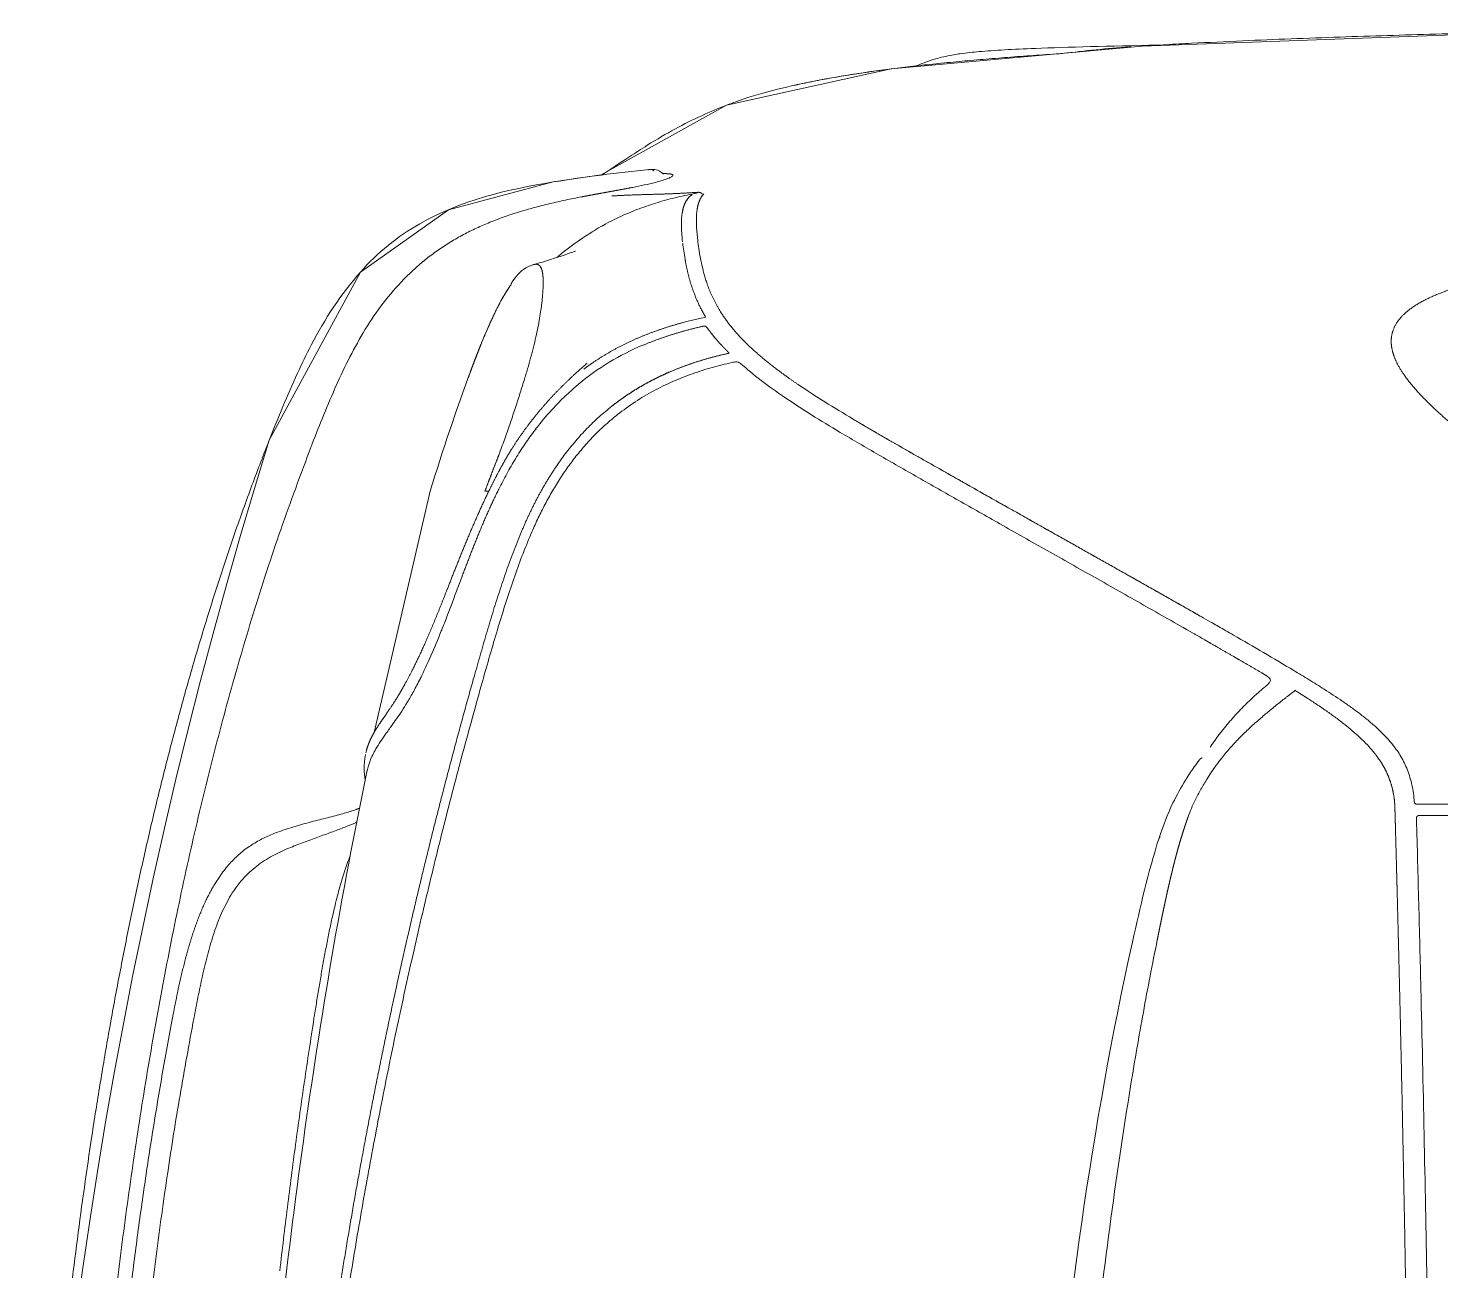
# Model space of a CAD drawing. Header units: metres. Extents: x -17822 to 152406, y -4219 to 19791.
# Drawn here: x 114526.7 to 114584.5, y 1810.4 to 1861.3 of the extents above; entities that cross this region are included whole.
import ezdxf
from ezdxf.xclip import XClip

# ---------------------------------------------------------------- set-up
doc = ezdxf.new("R2010")
doc.units = ezdxf.units.M
doc.header["$LTSCALE"] = 100
doc.header["$MEASUREMENT"] = 0
doc.header["$XCLIPFRAME"] = 0
doc.layers.get('0').update_dxf_attribs({"color": 9, "lineweight": 9})
for name, color, linetype, lineweight in [('04', 9, 'Continuous', 9), ('06D', 9, 'Continuous', 9), ('40M', 9, 'Continuous', 9)]:
    doc.layers.add(name, color=color, linetype=linetype, lineweight=lineweight)

# ---------------------------------------------------------------- blocks, each defined once
blk = doc.blocks.new('p-araba-polo')
for p, q in [((3.75136, -0.62397), (3.77434, -0.52509)), ((3.72994, -0.54604), (3.72994, -0.54604)), ((3.43916, -0.56592), (3.43916, -0.56592)), ((3.64193, -0.72746), (3.64193, -0.72746)), ((3.48036, -0.80478), (3.48042, -0.80478))]:
    blk.add_line(p, q)
at = {"flags": 128}
for points in [[(3.73079, -0.68347), (3.73202, -0.68035), (3.73324, -0.67716), (3.73446, -0.67392)], [(3.65581, -0.75377), (3.65632, -0.75421), (3.65664, -0.75446), (3.65744, -0.75494)], [(3.65744, -0.75494), (3.65826, -0.75529), (3.65928, -0.75556), (3.66051, -0.75565)]]:
    blk.add_lwpolyline(points, dxfattribs=at)
for points, degree, knots in [([(3.34061, 0), (3.34062, -0.0157), (3.34066, -0.04709), (3.34085, -0.09418), (3.3414, -0.17876), (3.34253, -0.26766), (3.3443, -0.36064), (3.34545, -0.41209), (3.34652, -0.4551), (3.34714, -0.4781), (3.34746, -0.4896)], 3, [0, 0, 0, 0, 0.095818, 0.191637, 0.287456, 0.612278, 0.734598, 0.85691, 0.928456, 1, 1, 1, 1]), ([(3.89681, 0), (3.89677, -0.01209), (3.89668, -0.03627), (3.89592, -0.07253), (3.89472, -0.10878), (3.893, -0.14501), (3.89078, -0.18122), (3.88803, -0.21739), (3.88473, -0.25351), (3.88084, -0.28957), (3.87635, -0.32556), (3.87122, -0.36147), (3.86539, -0.39727), (3.85883, -0.43294), (3.85148, -0.46846), (3.84326, -0.5038), (3.83413, -0.5389), (3.82397, -0.57372), (3.8128, -0.60824), (3.80432, -0.63088), (3.80008, -0.64221)], 3, [0, 0, 0, 0, 0.055558, 0.111113, 0.166668, 0.222224, 0.277781, 0.333337, 0.388894, 0.44445, 0.500005, 0.55556, 0.611116, 0.666671, 0.722227, 0.777783, 0.833339, 0.888892, 0.944445, 1, 1, 1, 1]), ([(3.81742, -0.64441), (3.8199, -0.63799), (3.82486, -0.62513), (3.83179, -0.60561), (3.83837, -0.5859), (3.84459, -0.566), (3.85047, -0.54593), (3.85602, -0.52571), (3.86125, -0.50535), (3.86618, -0.48486), (3.87081, -0.46426), (3.87516, -0.44355), (3.87923, -0.42275), (3.88305, -0.40188), (3.88661, -0.38093), (3.88992, -0.35992), (3.893, -0.33887), (3.89585, -0.31777), (3.89848, -0.29664), (3.9009, -0.27548), (3.90311, -0.25429), (3.90512, -0.2331), (3.90693, -0.21189), (3.90856, -0.19068), (3.91, -0.16947), (3.91126, -0.14826), (3.91235, -0.12705), (3.91326, -0.10585), (3.914, -0.08466), (3.91457, -0.06348), (3.91498, -0.04231), (3.91523, -0.02115), (3.91526, -0.00705), (3.91528, 0)], 3, [0, 0, 0, 0, 0.031503, 0.063111, 0.094824, 0.126637, 0.158547, 0.190546, 0.222628, 0.254786, 0.287011, 0.319297, 0.351636, 0.384021, 0.416445, 0.448899, 0.481372, 0.513858, 0.546357, 0.578861, 0.611362, 0.643854, 0.676332, 0.708795, 0.741239, 0.773662, 0.806063, 0.838441, 0.870794, 0.903125, 0.935433, 0.967723, 1, 1, 1, 1]), ([(3.88258, 0), (3.88254, -0.01154), (3.88246, -0.03461), (3.88176, -0.06921), (3.88065, -0.1038), (3.87907, -0.13838), (3.87703, -0.17293), (3.8745, -0.20745), (3.87145, -0.24192), (3.86787, -0.27635), (3.86371, -0.31071), (3.85904, -0.34413), (3.85392, -0.37661), (3.85005, -0.3976), (3.84812, -0.40809)], 3, [0, 0, 0, 0, 0.084393, 0.168775, 0.253159, 0.337558, 0.421942, 0.506321, 0.590718, 0.675107, 0.759486, 0.843869, 0.92194, 1, 1, 1, 1]), ([(3.85654, -0.40987), (3.85802, -0.40193), (3.86099, -0.38606), (3.86495, -0.36215), (3.8686, -0.3382), (3.87191, -0.31419), (3.87492, -0.29015), (3.87764, -0.26607), (3.88009, -0.24196), (3.88227, -0.21783), (3.8842, -0.19368), (3.88589, -0.1695), (3.88733, -0.14532), (3.88854, -0.12112), (3.88953, -0.0969), (3.89029, -0.07268), (3.89083, -0.04846), (3.89117, -0.02423), (3.89121, -0.00808), (3.89123, 0)], 3, [0, 0, 0, 0, 0.058823, 0.117646, 0.17647, 0.235293, 0.294117, 0.35294, 0.411764, 0.470587, 0.529411, 0.588234, 0.647058, 0.705882, 0.764705, 0.823529, 0.882353, 0.941176, 1, 1, 1, 1]), ([(3.72994, -0.54604), (3.73264, -0.53633), (3.73805, -0.51692), (3.74565, -0.48765), (3.75287, -0.45828), (3.75968, -0.4288), (3.76609, -0.39923), (3.77208, -0.36956), (3.77765, -0.33981), (3.78281, -0.30998), (3.78754, -0.28008), (3.79185, -0.25011), (3.79573, -0.22007), (3.79916, -0.18997), (3.80219, -0.15981), (3.80383, -0.13967), (3.80465, -0.12959)], 3, [0, 0, 0, 0, 0.071461, 0.142913, 0.214376, 0.285822, 0.357282, 0.428734, 0.500167, 0.571583, 0.64299, 0.714393, 0.785796, 0.857198, 0.928599, 1, 1, 1, 1]), ([(3.77711, -0.50969), (3.78244, -0.4843), (3.7966, -0.40882), (3.81414, -0.28235), (3.82249, -0.1806), (3.82515, -0.12975)], 3, [0, 0, 0, 0, 0.20268, 0.601651, 1, 1, 1, 1]), ([(3.48556, -0.2052), (3.48473, -0.21503), (3.48306, -0.23466), (3.47914, -0.27381), (3.47334, -0.32271), (3.46687, -0.36658), (3.46194, -0.39586), (3.45932, -0.4106), (3.45657, -0.4254), (3.4546, -0.43525), (3.45361, -0.44019)], 3, [0, 0, 0, 0, 0.12452, 0.248713, 0.496885, 0.746467, 0.809383, 0.872586, 0.936113, 1, 1, 1, 1]), ([(3.79893, -0.40807), (3.80025, -0.39949), (3.8029, -0.38232), (3.8065, -0.3565), (3.80988, -0.33066), (3.81191, -0.3134), (3.81293, -0.30478)], 3, [0, 0, 0, 0, 0.249972, 0.499988, 0.750033, 1, 1, 1, 1]), ([(3.79122, -0.45044), (3.79165, -0.44846), (3.79253, -0.44452), (3.79372, -0.4385), (3.79485, -0.43245), (3.79592, -0.42638), (3.79696, -0.42029), (3.79796, -0.41418), (3.79861, -0.41011), (3.79893, -0.40807)], 3, [0, 0, 0, 0, 0.142515, 0.285196, 0.427965, 0.570749, 0.713737, 0.856833, 1, 1, 1, 1]), ([(3.84812, -0.40809), (3.84756, -0.41097), (3.84644, -0.41673), (3.84467, -0.42533), (3.84265, -0.43384), (3.84024, -0.44218), (3.83736, -0.4503), (3.83477, -0.45521), (3.83348, -0.45766)], 3, [0, 0, 0, 0, 0.167506, 0.33466, 0.50145, 0.667886, 0.83384, 1, 1, 1, 1]), ([(3.78412, -0.47463), (3.78442, -0.47387), (3.78509, -0.4721), (3.78615, -0.46907), (3.78725, -0.46562), (3.78832, -0.46199), (3.78934, -0.45823), (3.79031, -0.45437), (3.79092, -0.45175), (3.79122, -0.45044)], 3, [0, 0, 0, 0, 0.115196, 0.262644, 0.410099, 0.557562, 0.705034, 0.852514, 1, 1, 1, 1]), ([(3.83348, -0.45766), (3.83275, -0.45885), (3.83128, -0.46121), (3.82875, -0.46441), (3.82602, -0.46732), (3.82309, -0.46991), (3.81999, -0.47221), (3.81676, -0.47421), (3.81342, -0.47596), (3.81113, -0.47696), (3.80999, -0.47746)], 3, [0, 0, 0, 0, 0.124981, 0.249968, 0.374958, 0.499953, 0.624954, 0.749963, 0.874979, 1, 1, 1, 1]), ([(3.81344, -0.48448), (3.81511, -0.48383), (3.81845, -0.48252), (3.82324, -0.47999), (3.82779, -0.47689), (3.83199, -0.47313), (3.83583, -0.46878), (3.83806, -0.46541), (3.83917, -0.46373)], 3, [0, 0, 0, 0, 0.166711, 0.333398, 0.500062, 0.66671, 0.833352, 1, 1, 1, 1]), ([(3.80999, -0.47746), (3.80798, -0.47827), (3.80395, -0.47989), (3.79804, -0.48202), (3.79243, -0.48406), (3.78731, -0.48597), (3.7837, -0.48739), (3.78193, -0.48815), (3.78145, -0.48836)], 3, [0, 0, 0, 0, 0.18627, 0.372392, 0.558131, 0.743503, 0.928538, 1, 1, 1, 1]), ([(3.3562, -0.49117), (3.35619, -0.49058), (3.35615, -0.48939), (3.35611, -0.48778), (3.35608, -0.48639), (3.35605, -0.48539), (3.35603, -0.4845), (3.35601, -0.48399), (3.35601, -0.48373)], 3, [0, 0, 0, 0, 0.252172, 0.502148, 0.651132, 0.794911, 0.894758, 1, 1, 1, 1]), ([(3.78181, -0.49357), (3.78252, -0.49332), (3.78395, -0.49282), (3.78654, -0.49205), (3.7894, -0.49127), (3.79249, -0.49047), (3.79577, -0.48964), (3.79919, -0.48878), (3.8027, -0.48786), (3.80626, -0.48685), (3.80986, -0.48575), (3.81225, -0.48491), (3.81344, -0.48448)], 3, [0, 0, 0, 0, 0.099513, 0.199085, 0.298757, 0.398601, 0.498624, 0.598776, 0.698998, 0.799265, 0.899601, 1, 1, 1, 1]), ([(3.34746, -0.4896), (3.34747, -0.49003), (3.34751, -0.49081), (3.34675, -0.49101), (3.34641, -0.4911)], 3, [0, 0, 0, 0, 0.548693, 1, 1, 1, 1]), ([(3.43812, -0.4974), (3.43864, -0.4963), (3.43968, -0.49409), (3.44054, -0.49176), (3.44098, -0.4906)], 3, [0, 0, 0, 0, 0.498968, 1, 1, 1, 1]), ([(3.44098, -0.4906), (3.44054, -0.49176), (3.43968, -0.49409), (3.43864, -0.4963), (3.43812, -0.4974)], 3, [0, 0, 0, 0, 0.501096, 1, 1, 1, 1]), ([(3.11411, -0.49643), (3.13354, -0.49634), (3.17241, -0.49617), (3.23066, -0.49597), (3.27911, -0.49584), (3.31786, -0.49578), (3.33721, -0.49576), (3.34692, -0.49576)], 3, [0, 0, 0, 0, 0.250049, 0.500074, 0.750085, 0.874591, 1, 1, 1, 1]), ([(3.34692, -0.49576), (3.347, -0.49576), (3.34716, -0.49576), (3.34749, -0.49578), (3.34788, -0.4959), (3.34825, -0.49623), (3.34831, -0.49655), (3.34834, -0.4967)], 3, [0, 0, 0, 0, 0.126989, 0.253376, 0.501595, 0.750756, 1, 1, 1, 1]), ([(3.34834, -0.4967), (3.34845, -0.49788), (3.34866, -0.50021), (3.34946, -0.50468), (3.35101, -0.5099), (3.35327, -0.51447), (3.35542, -0.51783), (3.35661, -0.51938), (3.35723, -0.52018)], 3, [0, 0, 0, 0, 0.125989, 0.249779, 0.499456, 0.749332, 0.870647, 1, 1, 1, 1]), ([(3.4331, -0.50636), (3.434, -0.5049), (3.43577, -0.50201), (3.43734, -0.49892), (3.43812, -0.4974)], 3, [0, 0, 0, 0, 0.504884, 1, 1, 1, 1]), ([(3.43812, -0.4974), (3.43734, -0.49892), (3.43577, -0.50201), (3.434, -0.5049), (3.4331, -0.50636)], 3, [0, 0, 0, 0, 0.494609, 1, 1, 1, 1]), ([(3.4331, -0.50636), (3.4331, -0.50636), (3.43219, -0.5078), (3.43033, -0.51061), (3.42833, -0.51323), (3.42733, -0.51453)], 3, [0, 0, 0, 0, 0.000023, 0.502974, 1, 1, 1, 1]), ([(3.77355, -0.51846), (3.77401, -0.51762), (3.77494, -0.51593), (3.77633, -0.51269), (3.77701, -0.51036), (3.77729, -0.50884)], 3, [0, 0, 0, 0, 0.253002, 0.505984, 1, 1, 1, 1]), ([(3.42733, -0.51453), (3.42618, -0.51595), (3.42387, -0.51877), (3.42082, -0.52203), (3.41833, -0.52453), (3.41645, -0.52634), (3.41454, -0.5281), (3.41263, -0.52981), (3.4107, -0.53148), (3.40877, -0.53312), (3.40683, -0.53471), (3.40489, -0.53628), (3.40295, -0.53782), (3.4015, -0.53897), (3.40053, -0.53972), (3.40004, -0.5401), (3.39956, -0.54047), (3.39907, -0.54085), (3.39859, -0.54122), (3.3981, -0.54159), (3.39762, -0.54196), (3.39729, -0.54221), (3.39713, -0.54233)], 3, [0, 0, 0, 0, 0.127806, 0.254933, 0.318226, 0.381331, 0.444235, 0.506923, 0.569381, 0.631599, 0.69357, 0.755292, 0.816773, 0.878031, 0.893313, 0.908584, 0.923844, 0.939093, 0.954332, 0.969563, 0.984785, 1, 1, 1, 1]), ([(3.35723, -0.52018), (3.35771, -0.52077), (3.3587, -0.52197), (3.36078, -0.52424), (3.36354, -0.52693), (3.36698, -0.52992), (3.37053, -0.53274), (3.37415, -0.53541), (3.37904, -0.53884), (3.38278, -0.54125), (3.38527, -0.54286)], 3, [0, 0, 0, 0, 0.060335, 0.124578, 0.249278, 0.374233, 0.499321, 0.624409, 0.749543, 1, 1, 1, 1]), ([(3.39176, -0.53893), (3.39044, -0.53806), (3.3878, -0.53634), (3.38386, -0.53364), (3.37997, -0.53083), (3.37632, -0.52802), (3.37293, -0.52519), (3.36981, -0.52234), (3.36681, -0.5193), (3.36498, -0.51704), (3.36406, -0.51592)], 3, [0, 0, 0, 0, 0.135189, 0.270177, 0.404927, 0.539624, 0.654876, 0.770059, 0.885089, 1, 1, 1, 1]), ([(3.77355, -0.51846), (3.77298, -0.51939), (3.77186, -0.52124), (3.76972, -0.5243), (3.76794, -0.5268), (3.76704, -0.52805)], 3, [0, 0, 0, 0, 0.333348, 0.666684, 1, 1, 1, 1]), ([(3.76704, -0.52805), (3.76642, -0.52893), (3.76518, -0.53068), (3.76304, -0.53383), (3.76069, -0.53753), (3.75814, -0.54187), (3.75629, -0.54543), (3.75537, -0.54721)], 3, [0, 0, 0, 0, 0.200624, 0.400934, 0.600937, 0.800584, 1, 1, 1, 1]), ([(3.40299, -0.53779), (3.40299, -0.53779), (3.40299, -0.53779), (3.40299, -0.53779), (3.40299, -0.53779), (3.40299, -0.53779), (3.40299, -0.53779), (3.40299, -0.53779), (3.40299, -0.53779), (3.40299, -0.53779), (3.40299, -0.53779), (3.40299, -0.53779), (3.40299, -0.53779), (3.40299, -0.53779), (3.40299, -0.53779)], 7, [0, 0, 0, 0, 0, 0, 0, 0, 1, 1, 1, 1, 1, 1, 1, 1, 1, 1, 1, 1, 1, 1, 1]), ([(3.403, -0.53779), (3.403, -0.53779), (3.403, -0.53779), (3.403, -0.53779), (3.403, -0.53779), (3.403, -0.53779), (3.403, -0.53779)], 3, [0, 0, 0, 0, 1, 1, 1, 1, 1, 1, 1]), ([(3.38527, -0.54286), (3.38733, -0.54415), (3.39146, -0.54675), (3.39973, -0.55176), (3.41007, -0.55787), (3.42038, -0.56384), (3.42736, -0.56786), (3.43146, -0.57021), (3.43352, -0.57137), (3.43475, -0.57208)], 3, [0, 0, 0, 0, 0.124906, 0.24985, 0.49985, 0.749925, 0.874966, 0.92498, 1, 1, 1, 1]), ([(3.40918, -0.54408), (3.4087, -0.54447), (3.4078, -0.54521), (3.40709, -0.54651), (3.40765, -0.54763), (3.40848, -0.54812), (3.40892, -0.54838)], 3, [0, 0, 0, 0, 0.263807, 0.500052, 0.736261, 1, 1, 1, 1]), ([(3.40892, -0.54838), (3.41397, -0.55135), (3.42409, -0.5573), (3.43413, -0.56304), (3.43916, -0.56592)], 3, [0, 0, 0, 0, 0.499997, 1, 1, 1, 1]), ([(3.71059, -0.6052), (3.71181, -0.60221), (3.71429, -0.59615), (3.71761, -0.58677), (3.72079, -0.57706), (3.72387, -0.56702), (3.72692, -0.55665), (3.72892, -0.54961), (3.72994, -0.54604)], 3, [0, 0, 0, 0, 0.155616, 0.31525, 0.479141, 0.64759, 0.821014, 1, 1, 1, 1]), ([(3.71406, -0.60711), (3.7152, -0.60432), (3.71748, -0.59875), (3.72053, -0.59023), (3.72339, -0.58165), (3.72609, -0.573), (3.72868, -0.56433), (3.7312, -0.55562), (3.73285, -0.54981), (3.73367, -0.5469)], 3, [0, 0, 0, 0, 0.14264, 0.285361, 0.428172, 0.571059, 0.714003, 0.856988, 1, 1, 1, 1]), ([(3.42122, -0.56432), (3.42122, -0.56432), (3.42122, -0.56432), (3.42122, -0.56432), (3.42122, -0.56432), (3.42122, -0.56432), (3.42122, -0.56432)], 3, [0, 0, 0, 0, 1, 1, 1, 1, 1, 1, 1]), ([(3.42122, -0.56432), (3.42122, -0.56432), (3.42122, -0.56432), (3.42122, -0.56432), (3.42122, -0.56432), (3.42122, -0.56432), (3.42122, -0.56432)], 3, [0, 0, 0, 0, 1, 1, 1, 1, 1, 1, 1]), ([(3.43916, -0.56592), (3.44586, -0.56973), (3.45927, -0.57737), (3.47912, -0.58859), (3.49877, -0.59969), (3.51165, -0.60696), (3.51809, -0.6106)], 3, [0, 0, 0, 0, 0.250005, 0.499995, 0.750003, 1, 1, 1, 1]), ([(3.74681, -0.56663), (3.74612, -0.5684), (3.74472, -0.57194), (3.74263, -0.57744), (3.74054, -0.58303), (3.73912, -0.58681), (3.73841, -0.58871)], 3, [0, 0, 0, 0, 0.249816, 0.499724, 0.749781, 1, 1, 1, 1]), ([(3.43474, -0.57207), (3.44139, -0.57585), (3.45469, -0.58341), (3.47438, -0.5945), (3.49387, -0.60547), (3.50663, -0.61266), (3.51301, -0.61625)], 3, [0, 0, 0, 0, 0.250088, 0.500081, 0.750046, 1, 1, 1, 1]), ([(3.67459, -0.6553), (3.67621, -0.65398), (3.67943, -0.65134), (3.68394, -0.64701), (3.68819, -0.64244), (3.69216, -0.63762), (3.69585, -0.6326), (3.69928, -0.62738), (3.70245, -0.62201), (3.70538, -0.61651), (3.7081, -0.61091), (3.70976, -0.6071), (3.71059, -0.6052)], 3, [0, 0, 0, 0, 0.099992, 0.199992, 0.299988, 0.399982, 0.499978, 0.599981, 0.699987, 0.79999, 0.899989, 1, 1, 1, 1]), ([(3.51809, -0.6106), (3.52372, -0.61378), (3.53498, -0.62015), (3.55153, -0.62955), (3.56781, -0.63883), (3.57822, -0.64495), (3.58343, -0.64801)], 3, [0, 0, 0, 0, 0.250003, 0.500002, 0.750004, 1, 1, 1, 1]), ([(3.51301, -0.61625), (3.51863, -0.61941), (3.52986, -0.62574), (3.54637, -0.63508), (3.5626, -0.64431), (3.57297, -0.6504), (3.57816, -0.65344)], 3, [0, 0, 0, 0, 0.250068, 0.500042, 0.750043, 1, 1, 1, 1]), ([(3.72325, -0.62476), (3.72217, -0.62687), (3.72001, -0.63108), (3.71644, -0.63724), (3.71262, -0.64327), (3.7098, -0.64711), (3.70838, -0.64904)], 3, [0, 0, 0, 0, 0.250171, 0.500217, 0.75015, 1, 1, 1, 1]), ([(3.67694, -0.65874), (3.67871, -0.65729), (3.68225, -0.6544), (3.68718, -0.64963), (3.69179, -0.64458), (3.6961, -0.63926), (3.6987, -0.63552), (3.7, -0.63364)], 3, [0, 0, 0, 0, 0.199996, 0.399992, 0.599991, 0.799994, 1, 1, 1, 1]), ([(3.72328, -0.63868), (3.72249, -0.64079), (3.72092, -0.64502), (3.71872, -0.65129), (3.71665, -0.65744), (3.71469, -0.66347), (3.71349, -0.66733), (3.71289, -0.66927)], 3, [0, 0, 0, 0, 0.200275, 0.400507, 0.60049, 0.800241, 1, 1, 1, 1]), ([(3.79965, -0.6433), (3.79808, -0.64731), (3.79493, -0.65533), (3.78988, -0.66723), (3.78435, -0.67894), (3.77805, -0.69028), (3.77084, -0.70111), (3.76502, -0.70753), (3.76211, -0.71074)], 3, [0, 0, 0, 0, 0.166182, 0.332514, 0.49905, 0.665821, 0.832816, 1, 1, 1, 1]), ([(3.77986, -0.71363), (3.7879, -0.70462), (3.79683, -0.69079), (3.80818, -0.66717), (3.81362, -0.654), (3.81723, -0.64476)], 3, [0, 0, 0, 0, 0.458817, 0.622395, 1, 1, 1, 1]), ([(3.57816, -0.65344), (3.58208, -0.65579), (3.58992, -0.66048), (3.59708, -0.66522), (3.60066, -0.66758)], 3, [0, 0, 0, 0, 0.500144, 1, 1, 1, 1]), ([(3.58343, -0.64801), (3.58741, -0.6504), (3.59538, -0.65517), (3.60266, -0.65999), (3.6063, -0.6624)], 3, [0, 0, 0, 0, 0.500076, 1, 1, 1, 1]), ([(3.70838, -0.64904), (3.70706, -0.65072), (3.70442, -0.65409), (3.7001, -0.65887), (3.69553, -0.66344), (3.69225, -0.66625), (3.69061, -0.66765)], 3, [0, 0, 0, 0, 0.250005, 0.500006, 0.750004, 1, 1, 1, 1]), ([(3.62781, -0.6766), (3.63049, -0.67597), (3.63593, -0.67468), (3.644, -0.67209), (3.65204, -0.66892), (3.65989, -0.66508), (3.6675, -0.66061), (3.67222, -0.65707), (3.67459, -0.6553)], 3, [0, 0, 0, 0, 0.159308, 0.322994, 0.489699, 0.658429, 0.828591, 1, 1, 1, 1]), ([(3.6063, -0.6624), (3.60958, -0.66468), (3.61614, -0.66924), (3.6216, -0.67391), (3.62433, -0.67625)], 3, [0, 0, 0, 0, 0.500136, 1, 1, 1, 1]), ([(3.71289, -0.66927), (3.71241, -0.67086), (3.71145, -0.67403), (3.71017, -0.67857), (3.70904, -0.68293), (3.70805, -0.68709), (3.70721, -0.69103), (3.70651, -0.69476), (3.70616, -0.69703), (3.70599, -0.69817)], 3, [0, 0, 0, 0, 0.143178, 0.285809, 0.428387, 0.571114, 0.714004, 0.856981, 1, 1, 1, 1]), ([(3.62433, -0.67625), (3.62454, -0.67642), (3.62494, -0.67676), (3.62629, -0.67692), (3.6273, -0.67671), (3.62781, -0.6766)], 3, [0, 0, 0, 0, 0.33657, 0.664105, 1, 1, 1, 1]), ([(3.62887, -0.68041), (3.63098, -0.67993), (3.63521, -0.67897), (3.64146, -0.67716), (3.64762, -0.67508), (3.65162, -0.67342), (3.65362, -0.67259)], 3, [0, 0, 0, 0, 0.250006, 0.500007, 0.750006, 1, 1, 1, 1]), ([(3.68427, -0.67685), (3.68496, -0.67638), (3.68636, -0.67543), (3.68771, -0.67443), (3.68839, -0.67393)], 3, [0, 0, 0, 0, 0.500012, 1, 1, 1, 1]), ([(3.7349, -0.67272), (3.73426, -0.67446), (3.73297, -0.67791), (3.7317, -0.68113), (3.73106, -0.68275)], 3, [0, 0, 0, 0, 0.495547, 1, 1, 1, 1]), ([(3.63814, -0.69113), (3.63722, -0.68988), (3.63538, -0.68737), (3.63311, -0.68486), (3.63197, -0.6836)], 3, [0, 0, 0, 0, 0.500029, 1, 1, 1, 1]), ([(3.73106, -0.68275), (3.73048, -0.68418), (3.72932, -0.68704), (3.72762, -0.691), (3.72595, -0.6947), (3.72432, -0.69809), (3.72273, -0.70117), (3.7212, -0.70391), (3.71973, -0.70633), (3.71881, -0.70764), (3.71835, -0.7083)], 3, [0, 0, 0, 0, 0.125001, 0.250002, 0.375002, 0.500002, 0.625002, 0.750002, 0.875001, 1, 1, 1, 1]), ([(3.70599, -0.69817), (3.70599, -0.69817), (3.70599, -0.69817), (3.70599, -0.69817), (3.70599, -0.69817), (3.70599, -0.69817), (3.70599, -0.69817)], 3, [0, 0, 0, 0, 1, 1, 1, 1.000001, 1.000001, 1.000001, 1.000001]), ([(3.70888, -0.71668), (3.7101, -0.71635), (3.71409, -0.7146), (3.71524, -0.71282), (3.71736, -0.71024)], 3, [0, 0, 0, 0, 0.136101, 1, 1, 1, 1]), ([(3.76211, -0.71074), (3.7607, -0.71214), (3.75787, -0.71494), (3.75331, -0.7188), (3.74854, -0.72238), (3.74356, -0.72567), (3.7384, -0.72864), (3.73309, -0.73135), (3.72945, -0.73292), (3.72763, -0.7337)], 3, [0, 0, 0, 0, 0.142965, 0.285982, 0.428979, 0.571915, 0.714754, 0.857457, 1, 1, 1, 1]), ([(3.70092, -0.75052), (3.71974, -0.7475), (3.74933, -0.74037), (3.77304, -0.72158), (3.77986, -0.71363)], 3, [0, 0, 0, 0, 0.646551, 1, 1, 1, 1]), ([(3.70558, -0.71448), (3.70574, -0.71491), (3.70606, -0.71577), (3.70677, -0.71652), (3.70766, -0.71687), (3.70847, -0.71681), (3.70897, -0.71666), (3.70907, -0.71662)], 3, [0, 0, 0, 0, 0.235288, 0.470581, 0.705875, 0.941175, 1, 1, 1, 1]), ([(3.64086, -0.72042), (3.64107, -0.7217), (3.64149, -0.72424), (3.64174, -0.72639), (3.64187, -0.72747)], 3, [0, 0, 0, 0, 0.500012, 1, 1, 1, 1]), ([(3.64792, -0.72541), (3.6478, -0.72441), (3.64755, -0.72241), (3.64716, -0.72004), (3.64696, -0.71886)], 3, [0, 0, 0, 0, 0.499774, 1, 1, 1, 1]), ([(3.68477, -0.73022), (3.68493, -0.73014), (3.69047, -0.72666), (3.69501, -0.72333), (3.6988, -0.72015), (3.69945, -0.7196)], 3, [0, 0, 0, 0, 0.284317, 0.878632, 1, 1, 1, 1]), ([(3.64187, -0.72747), (3.64196, -0.72838), (3.64216, -0.73029), (3.64232, -0.73282), (3.64237, -0.73528), (3.64227, -0.73763), (3.64206, -0.73898), (3.64196, -0.73969)], 3, [0, 0, 0, 0, 0.160277, 0.337825, 0.535128, 0.754926, 1, 1, 1, 1]), ([(3.64314, -0.74578), (3.6458, -0.74524), (3.65112, -0.74415), (3.65897, -0.74195), (3.6667, -0.73929), (3.67423, -0.7361), (3.68152, -0.73234), (3.6868, -0.72905), (3.68968, -0.72705), (3.6903, -0.7266)], 3, [0, 0, 0, 0, 0.158644, 0.317513, 0.476648, 0.636014, 0.795575, 0.955312, 1, 1, 1, 1]), ([(3.64811, -0.73793), (3.6483, -0.73646), (3.64867, -0.73351), (3.64823, -0.72854), (3.648, -0.72605)], 3, [0, 0, 0, 0, 0.499729, 1, 1, 1, 1]), ([(3.67974, -0.73311), (3.67974, -0.73311), (3.67974, -0.73311), (3.67974, -0.73311), (3.67974, -0.73311), (3.67974, -0.73311), (3.67974, -0.73311), (3.67974, -0.73311), (3.67974, -0.73311), (3.67974, -0.73311), (3.67974, -0.73311), (3.67974, -0.73311), (3.67974, -0.73311)], 6, [0, 0, 0, 0, 0, 0, 0, 1, 1, 1, 1, 1, 1, 1, 1, 1, 1, 1, 1, 1]), ([(3.67974, -0.73311), (3.67974, -0.73311), (3.67974, -0.73311), (3.67974, -0.73311), (3.67974, -0.73311), (3.67974, -0.73311), (3.67974, -0.73311), (3.67974, -0.73311), (3.67974, -0.73311), (3.67974, -0.73311), (3.67974, -0.73311), (3.67974, -0.73311), (3.67974, -0.73311)], 6, [0, 0, 0, 0, 0, 0, 0, 1, 1, 1, 1, 1, 1, 1, 1, 1, 1, 1, 1, 1]), ([(3.72763, -0.7337), (3.72557, -0.73452), (3.72146, -0.73615), (3.71516, -0.73822), (3.70879, -0.74006), (3.70236, -0.74168), (3.69589, -0.74313), (3.69156, -0.74399), (3.68939, -0.74441)], 3, [0, 0, 0, 0, 0.166659, 0.333321, 0.499987, 0.666656, 0.833327, 1, 1, 1, 1]), ([(3.73122, -0.7322), (3.73122, -0.7322), (3.73122, -0.7322), (3.73122, -0.7322), (3.73122, -0.7322), (3.73122, -0.7322), (3.73122, -0.7322), (3.73122, -0.7322), (3.73122, -0.7322), (3.73122, -0.7322)], 3, [0, 0, 0, 0, 0.125, 0.25, 0.5, 1, 1, 1, 1, 1, 1, 1]), ([(3.64196, -0.73969), (3.64184, -0.74024), (3.64161, -0.74137), (3.64108, -0.74288), (3.64037, -0.74436), (3.63962, -0.74526), (3.63923, -0.74572)], 3, [0, 0, 0, 0, 0.221287, 0.461031, 0.720285, 1, 1, 1, 1]), ([(3.64539, -0.74424), (3.64574, -0.74381), (3.64644, -0.74295), (3.64717, -0.7415), (3.64773, -0.73988), (3.64798, -0.73858), (3.64811, -0.73793)], 3, [0, 0, 0, 0, 0.25, 0.5, 0.75, 1, 1, 1, 1]), ([(3.64228, -0.74598), (3.64233, -0.74596), (3.64243, -0.74592), (3.6429, -0.74583), (3.64314, -0.74578)], 3, [0, 0, 0, 0, 0.500528, 1, 1, 1, 1]), ([(3.64457, -0.74525), (3.64444, -0.74527), (3.64416, -0.74533), (3.64417, -0.74531), (3.64418, -0.7453)], 3, [0, 0, 0, 0, 0.4918, 1, 1, 1, 1]), ([(3.64418, -0.7453), (3.64442, -0.74512), (3.64489, -0.74477), (3.64522, -0.74441), (3.64539, -0.74424)], 3, [0, 0, 0, 0, 0.499449, 1, 1, 1, 1]), ([(3.65887, -0.7419), (3.65887, -0.7419), (3.65887, -0.7419), (3.65887, -0.7419), (3.65887, -0.7419), (3.65887, -0.7419), (3.65887, -0.7419)], 3, [0, 0, 0, 0, 1, 1, 1, 1.000001, 1.000001, 1.000001, 1.000001]), ([(3.6634, -0.7404), (3.6634, -0.7404), (3.6634, -0.7404), (3.6634, -0.7404), (3.6634, -0.7404), (3.6634, -0.7404), (3.6634, -0.7404), (3.6634, -0.7404), (3.6634, -0.7404), (3.6634, -0.7404), (3.6634, -0.7404), (3.6634, -0.7404), (3.6634, -0.7404), (3.6634, -0.7404), (3.6634, -0.7404)], 7, [0, 0, 0, 0, 0, 0, 0, 0, 1, 1, 1, 1, 1, 1, 1, 1.000001, 1.000001, 1.000001, 1.000001, 1.000001, 1.000001, 1.000001, 1.000001]), ([(3.66839, -0.74831), (3.66681, -0.74863), (3.66365, -0.74926), (3.6595, -0.75023), (3.65618, -0.75115), (3.65377, -0.75198), (3.65293, -0.75243), (3.65251, -0.75266)], 3, [0, 0, 0, 0, 0.243786, 0.487231, 0.658342, 0.829202, 1, 1, 1, 1]), ([(3.62997, -0.78195), (3.63669, -0.77931), (3.64641, -0.77501), (3.66059, -0.7668), (3.67232, -0.75915), (3.67768, -0.75552), (3.68075, -0.75354), (3.68095, -0.75341)], 3, [0, 0, 0, 0, 0.436591, 0.634385, 0.751254, 0.983784, 1, 1, 1, 1]), ([(3.66205, -0.75553), (3.66205, -0.75553), (3.66205, -0.75553), (3.66205, -0.75553), (3.66205, -0.75553), (3.66205, -0.75553), (3.66205, -0.75553), (3.66205, -0.75553), (3.66205, -0.75553), (3.66205, -0.75553), (3.66205, -0.75553)], 5, [0, 0, 0, 0, 0, 0, 1, 1, 1, 1, 1, 1, 1, 1, 1, 1, 1]), ([(3.56245, -0.79681), (3.56683, -0.79625), (3.59177, -0.79281), (3.61369, -0.78805), (3.62856, -0.78249), (3.63002, -0.78193)], 3, [0, 0, 0, 0, 0.15043, 0.932957, 1, 1, 1, 1]), ([(3.49237, -0.80312), (3.49596, -0.80288), (3.50314, -0.80241), (3.51357, -0.80164), (3.52374, -0.80083), (3.53361, -0.79996), (3.54317, -0.79903), (3.55241, -0.79803), (3.56132, -0.79697), (3.56988, -0.79584), (3.5781, -0.79462), (3.58595, -0.79332), (3.59343, -0.79194), (3.59875, -0.79083), (3.60161, -0.79019), (3.60218, -0.79006)], 3, [0, 0, 0, 0, 0.08164, 0.163278, 0.244914, 0.326547, 0.408179, 0.489811, 0.571441, 0.653071, 0.734702, 0.816332, 0.897962, 0.979592, 1, 1, 1, 1]), ([(3.45344, -0.80652), (3.47331, -0.80617), (3.50236, -0.80541), (3.52327, -0.80425), (3.53295, -0.80325), (3.5394, -0.80221), (3.54616, -0.80052), (3.55072, -0.7987), (3.55213, -0.79808)], 3, [0, 0, 0, 0, 0.418831, 0.714948, 0.835581, 0.907738, 0.972168, 1, 1, 1, 1]), ([(3.46493, -0.80582), (3.46952, -0.80546), (3.47869, -0.80474), (3.48781, -0.80366), (3.49237, -0.80312)], 3, [0, 0, 0, 0, 0.500005, 1, 1, 1, 1]), ([(3.46, -0.80613), (3.45664, -0.80633), (3.44993, -0.80673), (3.43619, -0.80747), (3.41286, -0.80859), (3.37959, -0.80987), (3.33903, -0.81109), (3.29835, -0.81202), (3.26029, -0.81268), (3.22604, -0.8131), (3.19302, -0.81337), (3.16556, -0.81345), (3.14867, -0.81342), (3.14351, -0.8134)], 3, [0, 0, 0, 0, 0.03531, 0.070597, 0.141114, 0.269195, 0.390859, 0.518959, 0.640794, 0.737038, 0.833171, 0.948447, 1, 1, 1, 1]), ([(3.46493, -0.80582), (3.46485, -0.80583), (3.46468, -0.80584), (3.46485, -0.80583), (3.46493, -0.80582)], 3, [0, 0, 0, 0, 0.506131, 1, 1, 1, 1])]:
    blk.add_open_spline(points, degree=degree, knots=knots)
for points, degree in [([(3.46378, -0.43934), (3.48058, -0.36359), (3.49096, -0.28622), (3.49788, -0.20867)], 3), ([(3.35071, -0.22033), (3.35118, -0.25703), (3.35174, -0.29371), (3.35239, -0.33035), (3.35313, -0.36695), (3.35395, -0.40345), (3.35485, -0.43975)], 6), ([(3.79427, -0.25822), (3.79026, -0.28709), (3.78575, -0.31588), (3.78076, -0.34459), (3.77527, -0.37319), (3.76931, -0.40168)], 5), ([(3.76931, -0.40168), (3.76318, -0.43098), (3.75654, -0.46016), (3.7494, -0.48922), (3.74177, -0.51813), (3.73367, -0.5469)], 5), ([(3.85654, -0.40987), (3.85469, -0.41972), (3.85266, -0.42912), (3.8503, -0.43855), (3.84741, -0.44782), (3.84376, -0.45635), (3.83917, -0.46373)], 6), ([(3.45289, -0.48183), (3.45738, -0.46799), (3.46054, -0.45363), (3.46378, -0.43934)], 3), ([(3.35485, -0.43975), (3.35495, -0.44343), (3.35504, -0.4471), (3.35513, -0.45078), (3.35522, -0.45445), (3.35532, -0.45812), (3.35541, -0.46178)], 6), ([(3.45361, -0.44019), (3.45325, -0.44199), (3.45288, -0.4438), (3.45251, -0.44561), (3.45214, -0.44742), (3.45176, -0.44923), (3.45139, -0.45104)], 6), ([(3.45139, -0.45104), (3.45101, -0.45285), (3.45062, -0.45467), (3.45023, -0.45648), (3.44984, -0.45829), (3.44943, -0.4601), (3.44902, -0.46192)], 6), ([(3.35541, -0.46178), (3.35551, -0.46545), (3.35561, -0.46911), (3.3557, -0.47277), (3.3558, -0.47643), (3.3559, -0.48008), (3.35601, -0.48373)], 6), ([(3.44641, -0.47275), (3.44687, -0.47095), (3.44732, -0.46915), (3.44776, -0.46734), (3.44819, -0.46554), (3.44861, -0.46373), (3.44902, -0.46192)], 6), ([(3.83029, -0.46242), (3.83029, -0.46242), (3.83029, -0.46242), (3.83029, -0.46242)], 3), ([(3.44337, -0.48346), (3.44392, -0.4817), (3.44445, -0.47992), (3.44497, -0.47814), (3.44546, -0.47635), (3.44594, -0.47455), (3.44641, -0.47275)], 6), ([(3.35601, -0.48373), (3.35602, -0.48424), (3.35603, -0.48476), (3.35605, -0.48529), (3.35606, -0.48583), (3.35608, -0.48637), (3.35609, -0.4869), (3.3561, -0.48744)], 7), ([(3.44337, -0.48346), (3.44292, -0.48489), (3.44245, -0.48632), (3.44198, -0.48776), (3.44149, -0.48919), (3.44098, -0.4906)], 5), ([(3.44098, -0.4906), (3.44149, -0.48919), (3.44198, -0.48776), (3.44245, -0.48632), (3.44292, -0.48489), (3.44337, -0.48346)], 5), ([(3.44717, -0.49628), (3.4494, -0.49167), (3.45125, -0.4868), (3.45289, -0.48183)], 3), ([(3.45291, -0.48161), (3.45292, -0.48174), (3.4529, -0.48188), (3.45283, -0.48201), (3.45272, -0.48213), (3.45255, -0.48224), (3.45235, -0.48235)], 6), ([(2.99142, -0.49246), (3.04222, -0.49217), (3.09301, -0.49192), (3.14375, -0.49171), (3.1945, -0.49151), (3.24517, -0.49137), (3.29586, -0.4912), (3.34641, -0.4911)], 7), ([(3.34641, -0.4911), (3.34689, -0.4911), (3.34722, -0.4911), (3.34748, -0.49052), (3.34747, -0.49007), (3.34746, -0.4896)], 5), ([(3.3561, -0.48744), (3.35612, -0.48798), (3.35613, -0.48852), (3.35614, -0.48906), (3.35616, -0.4896), (3.35617, -0.49013), (3.35619, -0.49065), (3.3562, -0.49117)], 7), ([(3.3562, -0.49117), (3.35623, -0.49221), (3.35627, -0.49322), (3.3563, -0.4942), (3.35634, -0.49511), (3.35638, -0.49597), (3.35639, -0.49675), (3.35648, -0.49743)], 7), ([(3.34834, -0.4967), (3.34831, -0.49627), (3.34809, -0.49599), (3.34776, -0.49576), (3.34736, -0.49576), (3.34692, -0.49576)], 5), ([(3.35648, -0.49743), (3.35686, -0.50054), (3.35749, -0.50356), (3.3584, -0.5064), (3.35955, -0.50905), (3.36089, -0.5115), (3.36242, -0.51378), (3.36406, -0.51592)], 7), ([(3.43616, -0.51412), (3.44038, -0.50874), (3.44406, -0.50272), (3.44717, -0.49628)], 3), ([(3.78181, -0.49357), (3.78148, -0.49369), (3.78117, -0.49381), (3.78086, -0.49393), (3.78057, -0.49405), (3.7803, -0.49416)], 5), ([(3.7803, -0.49416), (3.78077, -0.49397), (3.78129, -0.49377), (3.78181, -0.49357)], 3), ([(3.42733, -0.51453), (3.42852, -0.51303), (3.42972, -0.51142), (3.43088, -0.50978), (3.43201, -0.50809), (3.4331, -0.50636)], 5), ([(3.77784, -0.5161), (3.77868, -0.51181), (3.77852, -0.50889), (3.77794, -0.50572)], 3), ([(3.43633, -0.51385), (3.43623, -0.51405), (3.4361, -0.51423), (3.43593, -0.5144), (3.43573, -0.51454), (3.4355, -0.51467), (3.43523, -0.51477)], 6), ([(3.40918, -0.54408), (3.41415, -0.53995), (3.41911, -0.53531), (3.42379, -0.53027), (3.42809, -0.52484), (3.43196, -0.5191)], 5), ([(3.77747, -0.5177), (3.77709, -0.51912), (3.77659, -0.52057), (3.77597, -0.52204), (3.77522, -0.52355), (3.77434, -0.52509)], 5), ([(3.77747, -0.5177), (3.77753, -0.51742), (3.7776, -0.51715), (3.77766, -0.51687)], 3), ([(3.77434, -0.52509), (3.77326, -0.52699), (3.77198, -0.52896), (3.7705, -0.53101), (3.76878, -0.53336), (3.76676, -0.53634), (3.76441, -0.54022)], 6), ([(3.76656, -0.52872), (3.76657, -0.52871), (3.76657, -0.52871), (3.76658, -0.52871), (3.76658, -0.52871), (3.76658, -0.52871), (3.76659, -0.5287)], 6), ([(3.76665, -0.52867), (3.76666, -0.52866), (3.76666, -0.52866), (3.76667, -0.52865), (3.76668, -0.52864), (3.76669, -0.52864), (3.7667, -0.52863)], 6), ([(3.39176, -0.53892), (3.39265, -0.5395), (3.39355, -0.54007), (3.39444, -0.54065), (3.39534, -0.54121), (3.39623, -0.54177), (3.39713, -0.54233)], 6), ([(3.39713, -0.54233), (3.39717, -0.54236), (3.39721, -0.54238), (3.39725, -0.54241)], 3), ([(3.39725, -0.54241), (3.39723, -0.5424), (3.39721, -0.54238), (3.39719, -0.54237), (3.39717, -0.54236), (3.39715, -0.54234), (3.39713, -0.54233)], 6), ([(3.76441, -0.54022), (3.76219, -0.54392), (3.75968, -0.54836), (3.7569, -0.55381), (3.75386, -0.56022), (3.75081, -0.5674), (3.74778, -0.57509), (3.74464, -0.58306)], 7), ([(3.43916, -0.56592), (3.43486, -0.56346), (3.43056, -0.56099), (3.42624, -0.55851), (3.42192, -0.55601), (3.41759, -0.55349), (3.41325, -0.55096), (3.40892, -0.54838)], 7), ([(3.74679, -0.5668), (3.74965, -0.55958), (3.75255, -0.55293), (3.7553, -0.54747)], 3), ([(3.75493, -0.54776), (3.75496, -0.54776), (3.75498, -0.54775), (3.755, -0.54774), (3.75503, -0.54773), (3.75505, -0.54772), (3.75507, -0.5477)], 6), ([(3.75507, -0.5477), (3.75516, -0.54765), (3.75524, -0.54758), (3.7553, -0.5475), (3.75534, -0.54741), (3.75537, -0.54732), (3.75537, -0.54721)], 6), ([(3.41199, -0.55897), (3.41199, -0.55897), (3.41199, -0.55897), (3.41199, -0.55897)], 3), ([(3.412, -0.55897), (3.412, -0.55897), (3.412, -0.55897), (3.412, -0.55897), (3.412, -0.55897), (3.412, -0.55897)], 5), ([(3.74657, -0.56696), (3.74666, -0.56694), (3.74673, -0.56689), (3.74679, -0.56684), (3.74682, -0.56678), (3.74683, -0.5667), (3.74681, -0.56662)], 6), ([(3.51301, -0.61625), (3.49394, -0.60552), (3.4745, -0.59456), (3.45474, -0.58347), (3.43474, -0.57207)], 4), ([(3.74644, -0.56699), (3.74646, -0.56699), (3.74648, -0.56698), (3.7465, -0.56698), (3.74653, -0.56697), (3.74655, -0.56697), (3.74657, -0.56696)], 6), ([(3.45608, -0.58418), (3.45608, -0.58418), (3.45608, -0.58418), (3.45608, -0.58418)], 3), ([(3.45608, -0.58418), (3.45608, -0.58418), (3.45608, -0.58418), (3.45608, -0.58418), (3.45608, -0.58418), (3.45608, -0.58418)], 5), ([(3.74464, -0.58306), (3.74203, -0.58968), (3.73937, -0.59648), (3.73661, -0.60338), (3.7337, -0.61028), (3.73064, -0.61715), (3.72732, -0.62397)], 6), ([(3.72325, -0.62476), (3.7268, -0.61768), (3.72998, -0.61046), (3.73291, -0.60318), (3.7357, -0.5959), (3.73841, -0.58871)], 5), ([(3.7382, -0.58894), (3.73829, -0.58893), (3.73836, -0.5889), (3.73841, -0.58887), (3.73844, -0.58882), (3.73844, -0.58877), (3.73841, -0.58871)], 6), ([(3.71406, -0.60711), (3.71172, -0.61265), (3.70918, -0.61811), (3.70641, -0.62345), (3.70336, -0.62865), (3.7, -0.63364)], 5), ([(3.57816, -0.65344), (3.56279, -0.64433), (3.5465, -0.63515), (3.52993, -0.62577), (3.51301, -0.61625)], 4), ([(3.72732, -0.62397), (3.72566, -0.62738), (3.72394, -0.63077), (3.72216, -0.63411), (3.72028, -0.63743), (3.71827, -0.64067)], 5), ([(3.72891, -0.62397), (3.72774, -0.62704), (3.7266, -0.63001), (3.72547, -0.63297), (3.72438, -0.63577), (3.72328, -0.63868)], 5), ([(3.72891, -0.62397), (3.72774, -0.62704), (3.7266, -0.63001), (3.72547, -0.63297), (3.72438, -0.63577), (3.72328, -0.63868)], 5), ([(3.72859, -0.62397), (3.72817, -0.62397), (3.72774, -0.62397), (3.72732, -0.62397)], 3), ([(3.72859, -0.62397), (3.72834, -0.62397), (3.72809, -0.62397), (3.72784, -0.62397), (3.72758, -0.62397), (3.72732, -0.62397)], 5), ([(3.72891, -0.62397), (3.72886, -0.62397), (3.72881, -0.62397), (3.72875, -0.62397), (3.7287, -0.62397), (3.72865, -0.62397), (3.72859, -0.62397)], 6), ([(3.72891, -0.62397), (3.72881, -0.62397), (3.7287, -0.62397), (3.72859, -0.62397)], 3), ([(3.73461, -0.6735), (3.74063, -0.65719), (3.74615, -0.6408), (3.75136, -0.62397)], 3), ([(3.68709, -0.67631), (3.69336, -0.67088), (3.7003, -0.66454), (3.70706, -0.65703), (3.71315, -0.64895), (3.71827, -0.64067)], 5), ([(3.79965, -0.6433), (3.7998, -0.64294), (3.79994, -0.64257), (3.80008, -0.64221)], 3), ([(3.80008, -0.64221), (3.79994, -0.64257), (3.7998, -0.64294), (3.79965, -0.6433)], 3), ([(3.81754, -0.64408), (3.81751, -0.64417), (3.81748, -0.64425), (3.81745, -0.64433), (3.81742, -0.64441)], 4), ([(3.81742, -0.64441), (3.81744, -0.64436), (3.81747, -0.6443), (3.81749, -0.64424), (3.81751, -0.64417)], 4), ([(3.33117, -0.64976), (3.33711, -0.65482), (3.3427, -0.6599), (3.34784, -0.66502), (3.35222, -0.67028), (3.35508, -0.67566)], 5), ([(3.70799, -0.64902), (3.70803, -0.64904), (3.70808, -0.64907), (3.70812, -0.64909), (3.70816, -0.64911), (3.7082, -0.64912), (3.70823, -0.64914)], 6), ([(3.70823, -0.64914), (3.70831, -0.64916), (3.70837, -0.64917), (3.70841, -0.64917), (3.70843, -0.64914), (3.70842, -0.64909), (3.70838, -0.64904)], 6), ([(3.67694, -0.65874), (3.6748, -0.66042), (3.67261, -0.66202), (3.67037, -0.66356), (3.66807, -0.66502), (3.66573, -0.66641)], 5), ([(3.62463, -0.6873), (3.61996, -0.6823), (3.61435, -0.67731), (3.60776, -0.67242), (3.60066, -0.66758)], 4), ([(3.66573, -0.66641), (3.66339, -0.66779), (3.661, -0.6691), (3.65858, -0.67034), (3.65612, -0.6715), (3.65362, -0.67259)], 5), ([(3.66421, -0.68375), (3.67373, -0.67968), (3.68269, -0.67431), (3.69062, -0.66776)], 3), ([(3.69049, -0.6677), (3.69056, -0.66775), (3.6906, -0.66777), (3.69063, -0.66778), (3.69064, -0.66776), (3.69063, -0.66771), (3.69061, -0.66765)], 6), ([(3.73106, -0.68275), (3.73201, -0.68038), (3.73294, -0.67797), (3.73388, -0.67551), (3.73481, -0.67298), (3.73574, -0.6704)], 5), ([(3.35508, -0.67566), (3.35688, -0.67903), (3.35805, -0.68246), (3.35847, -0.68594), (3.35771, -0.68948), (3.3555, -0.69288)], 5), ([(3.65362, -0.67259), (3.64886, -0.67466), (3.64397, -0.67647), (3.639, -0.67802), (3.63396, -0.67932), (3.62887, -0.68041)], 5), ([(3.629, -0.67634), (3.62901, -0.67633), (3.62901, -0.67633), (3.62901, -0.67633), (3.62901, -0.67634), (3.629, -0.67634), (3.629, -0.67634), (3.629, -0.67634)], 7), ([(3.629, -0.67633), (3.629, -0.67634), (3.629, -0.67634), (3.629, -0.67633), (3.629, -0.67633)], 4), ([(3.629, -0.67634), (3.629, -0.67633), (3.629, -0.67634), (3.629, -0.67634), (3.629, -0.67634)], 4), ([(3.62901, -0.67633), (3.629, -0.67634), (3.629, -0.67634), (3.62901, -0.67634), (3.62901, -0.67633), (3.62901, -0.67633), (3.62901, -0.67633)], 6), ([(3.68839, -0.67393), (3.68758, -0.67453), (3.68676, -0.67513), (3.68593, -0.67571), (3.6851, -0.67629), (3.68427, -0.67685)], 5), ([(3.62887, -0.68041), (3.62921, -0.68074), (3.62953, -0.68107), (3.62985, -0.68139), (3.63016, -0.6817), (3.63047, -0.68202)], 5), ([(3.63047, -0.68202), (3.63078, -0.68234), (3.63108, -0.68266), (3.63138, -0.68297), (3.63168, -0.68329), (3.63197, -0.6836)], 5), ([(3.68427, -0.67685), (3.67604, -0.68239), (3.66713, -0.68696), (3.65777, -0.69046), (3.64822, -0.69314), (3.63854, -0.69518)], 5), ([(3.64086, -0.72042), (3.63955, -0.71321), (3.63748, -0.70448), (3.63264, -0.69589), (3.62463, -0.6873)], 4), ([(3.63197, -0.6836), (3.63268, -0.68436), (3.63336, -0.68511), (3.63402, -0.68586), (3.63466, -0.68662), (3.63528, -0.68737)], 5), ([(3.63528, -0.68737), (3.63589, -0.68812), (3.63649, -0.68887), (3.63706, -0.68963), (3.63761, -0.69038), (3.63814, -0.69113)], 5), ([(3.64015, -0.69132), (3.64509, -0.6902), (3.64998, -0.6889), (3.65481, -0.68739), (3.65956, -0.68564), (3.6642, -0.68365)], 5), ([(3.66413, -0.68364), (3.66417, -0.68371), (3.6642, -0.68375), (3.66422, -0.68377), (3.66423, -0.68375), (3.66422, -0.68372), (3.6642, -0.68365)], 6), ([(3.71835, -0.7083), (3.72052, -0.70532), (3.72295, -0.70116), (3.72555, -0.69592), (3.72827, -0.68973), (3.73106, -0.68275)], 5), ([(3.73106, -0.68275), (3.73096, -0.68304), (3.73085, -0.68332), (3.73074, -0.68361), (3.73062, -0.68388), (3.73048, -0.68416)], 5), ([(3.73106, -0.68275), (3.73096, -0.68304), (3.73085, -0.68332), (3.73074, -0.68361), (3.73062, -0.68388), (3.73048, -0.68416)], 5), ([(3.3555, -0.69288), (3.35299, -0.69677), (3.34865, -0.70052), (3.34206, -0.70382), (3.33447, -0.70651), (3.3262, -0.70878)], 5), ([(3.63814, -0.69113), (3.6382, -0.69122), (3.63827, -0.6913), (3.63835, -0.69138), (3.63847, -0.69144), (3.63861, -0.69148), (3.63879, -0.69149)], 6), ([(3.63879, -0.69149), (3.63897, -0.69151), (3.63917, -0.69151), (3.6394, -0.69148), (3.63965, -0.69144), (3.6399, -0.69138), (3.64015, -0.69132)], 6), ([(3.6401, -0.69127), (3.64013, -0.69135), (3.64014, -0.6914), (3.64016, -0.69143), (3.64016, -0.69142), (3.64016, -0.69139), (3.64015, -0.69132)], 6), ([(3.64696, -0.71886), (3.64624, -0.71469), (3.64521, -0.71007), (3.64372, -0.70523), (3.64157, -0.70031), (3.63854, -0.69518)], 5), ([(3.70599, -0.69817), (3.70533, -0.70283), (3.70503, -0.70683), (3.70489, -0.71011), (3.70507, -0.7127), (3.70558, -0.71448)], 5), ([(3.63506, -0.70202), (3.63506, -0.70202), (3.63506, -0.70202), (3.63506, -0.70202)], 3), ([(3.71835, -0.7083), (3.71813, -0.70885), (3.71791, -0.7094), (3.71764, -0.70992), (3.7173, -0.71037), (3.7169, -0.71077)], 5), ([(3.71835, -0.7083), (3.71813, -0.70885), (3.71791, -0.7094), (3.71764, -0.70992), (3.7173, -0.71037), (3.7169, -0.71077)], 5), ([(3.69183, -0.7222), (3.69121, -0.72245), (3.69918, -0.7195), (3.70888, -0.71668)], 3), ([(3.70558, -0.71448), (3.70595, -0.71572), (3.70649, -0.71652), (3.70719, -0.71693), (3.70805, -0.71696), (3.70904, -0.71663)], 5), ([(3.69199, -0.72213), (3.69192, -0.72216), (3.69187, -0.72218), (3.69183, -0.7222)], 3), ([(3.68711, -0.72875), (3.68653, -0.72913), (3.68594, -0.7295), (3.68534, -0.72987)], 3), ([(3.68099, -0.73243), (3.68068, -0.7326), (3.68037, -0.73277), (3.68005, -0.73294), (3.67974, -0.73311)], 4), ([(3.63923, -0.74572), (3.64039, -0.74451), (3.64107, -0.74316), (3.64161, -0.74161), (3.64196, -0.73969)], 4), ([(3.64539, -0.74424), (3.64653, -0.74298), (3.64727, -0.74159), (3.64776, -0.73998), (3.64811, -0.73793)], 4), ([(3.64174, -0.74626), (3.64123, -0.74635), (3.64074, -0.74625), (3.6403, -0.74601), (3.63997, -0.74566)], 4), ([(3.64174, -0.74626), (3.64123, -0.74635), (3.64074, -0.74625), (3.6403, -0.74601), (3.63997, -0.74566)], 4), ([(3.64174, -0.74626), (3.64779, -0.74596), (3.65325, -0.74553), (3.65893, -0.74542), (3.66502, -0.74545), (3.67141, -0.74511), (3.67692, -0.74478)], 6), ([(3.67692, -0.74478), (3.67141, -0.74511), (3.66502, -0.74545), (3.65893, -0.74542), (3.65325, -0.74553), (3.64779, -0.74596), (3.64174, -0.74626)], 6), ([(3.64228, -0.74598), (3.64218, -0.74603), (3.64208, -0.74609), (3.64197, -0.74615), (3.64186, -0.7462), (3.64174, -0.74626)], 5), ([(3.64174, -0.74626), (3.64192, -0.74617), (3.6421, -0.74607), (3.64228, -0.74598)], 3), ([(3.64413, -0.74529), (3.6442, -0.74532), (3.64427, -0.74533), (3.64434, -0.74532), (3.64442, -0.7453), (3.6445, -0.74527), (3.64457, -0.74525)], 6), ([(3.64457, -0.74525), (3.6445, -0.74527), (3.64443, -0.7453), (3.64436, -0.74531), (3.64428, -0.74532), (3.64421, -0.74532), (3.64415, -0.7453)], 6), ([(3.64457, -0.74525), (3.64444, -0.74527), (3.6443, -0.7453), (3.6442, -0.74532), (3.64415, -0.74532), (3.64417, -0.74531), (3.64418, -0.7453)], 6), ([(3.64418, -0.7453), (3.6445, -0.74508), (3.64475, -0.74487), (3.64498, -0.74466), (3.64519, -0.74445), (3.64539, -0.74424)], 5), ([(3.68939, -0.74441), (3.68635, -0.745), (3.68337, -0.74554), (3.68035, -0.74609), (3.67739, -0.74661), (3.67436, -0.74717), (3.67139, -0.74772), (3.66839, -0.74831)], 7), ([(3.66843, -0.74831), (3.67538, -0.74693), (3.68241, -0.74575), (3.68941, -0.74441)], 3), ([(3.68941, -0.74441), (3.68941, -0.74441), (3.6894, -0.74442), (3.6894, -0.74442), (3.6894, -0.74442), (3.6894, -0.74442), (3.68939, -0.74441)], 6), ([(3.68941, -0.74441), (3.68941, -0.74441), (3.6894, -0.74442), (3.6894, -0.74442), (3.6894, -0.74442), (3.6894, -0.74442), (3.68939, -0.74441)], 6), ([(3.66157, -0.75559), (3.67473, -0.75434), (3.68786, -0.7526), (3.70092, -0.75052)], 3), ([(3.66844, -0.74829), (3.66843, -0.74831), (3.66842, -0.74831), (3.66841, -0.74831), (3.6684, -0.74831), (3.6684, -0.74831), (3.66839, -0.74831)], 6), ([(3.65251, -0.75266), (3.65186, -0.75309), (3.65167, -0.75343), (3.652, -0.75361), (3.65241, -0.75376), (3.65304, -0.75382), (3.65366, -0.75388), (3.65434, -0.75391)], 7), ([(3.65434, -0.75391), (3.65456, -0.75392), (3.65479, -0.75393), (3.65502, -0.75394), (3.65526, -0.75394), (3.6555, -0.75394), (3.65575, -0.75394), (3.656, -0.75394)], 7), ([(3.65434, -0.75391), (3.65488, -0.75393), (3.65542, -0.75394), (3.65599, -0.75394)], 3), ([(3.66133, -0.7556), (3.66102, -0.75563), (3.66069, -0.75566), (3.66037, -0.75567), (3.66004, -0.75564), (3.65972, -0.75557)], 5), ([(3.65976, -0.75499), (3.65981, -0.75505), (3.65987, -0.75511), (3.65994, -0.75517), (3.66003, -0.75523), (3.66012, -0.75529)], 5), ([(3.66056, -0.75565), (3.66084, -0.75564), (3.66123, -0.75563), (3.6617, -0.75558)], 3), ([(3.66133, -0.7556), (3.66147, -0.75559), (3.66161, -0.75559), (3.66176, -0.75557), (3.66191, -0.75555), (3.66205, -0.75553)], 5), ([(3.66205, -0.75553), (3.66181, -0.75555), (3.66157, -0.75557), (3.66133, -0.7556)], 3), ([(3.662, -0.75554), (3.66201, -0.75554), (3.66202, -0.75554), (3.66203, -0.75553), (3.66204, -0.75553), (3.66205, -0.75553)], 5), ([(3.66217, -0.75552), (3.66214, -0.75552), (3.66212, -0.75553), (3.6621, -0.75553), (3.66208, -0.75553), (3.66205, -0.75553)], 5), ([(3.66205, -0.75553), (3.6621, -0.75553), (3.66215, -0.75552), (3.66219, -0.75552)], 3), ([(3.66207, -0.75553), (3.66206, -0.75553), (3.66206, -0.75553), (3.66205, -0.75553)], 3), ([(3.45974, -0.8061), (3.45978, -0.80611), (3.45983, -0.80612), (3.45987, -0.80613), (3.45992, -0.80614), (3.45996, -0.80614), (3.46, -0.80613)], 6), ([(3.46454, -0.80579), (3.46464, -0.80581), (3.46473, -0.80583), (3.46483, -0.80583), (3.46493, -0.80582)], 4), ([(3.46455, -0.80578), (3.46465, -0.80581), (3.46474, -0.80583), (3.46484, -0.80584), (3.46494, -0.80583)], 4), ([(3.46455, -0.80578), (3.46457, -0.80579), (3.46458, -0.80579), (3.46459, -0.80579)], 3), ([(3.46457, -0.80579), (3.46463, -0.8058), (3.46469, -0.80582), (3.46475, -0.80583), (3.46481, -0.80583), (3.46487, -0.80583), (3.46494, -0.80583)], 6), ([(3.46457, -0.80579), (3.46463, -0.80581), (3.46469, -0.80582), (3.46475, -0.80582), (3.46481, -0.80583), (3.46487, -0.80583), (3.46493, -0.80582)], 6), ([(3.46493, -0.80582), (3.46485, -0.80583), (3.46475, -0.80584), (3.46471, -0.80584), (3.46475, -0.80584), (3.46484, -0.80583), (3.46493, -0.80582)], 6)]:
    blk.add_open_spline(points, degree=degree)
at = {"layer": '40M'}
blk.add_lwpolyline([(3.30181, -0.81191), (3.45974, -0.8061), (3.56253, -0.7968), (3.63002, -0.78193), (3.68129, -0.75337), (3.70092, -0.75052), (3.74386, -0.73915), (3.77986, -0.71363), (3.81723, -0.64476, 0.152071), (3.81723, 0.64477, 0.097947), (3.77986, 0.71363, 0.131733), (3.74386, 0.73915, 0.129735), (3.6894, 0.74442, -0.54352), (3.68129, 0.75337, 0.153109), (3.55213, 0.79808), (3.43483, 0.80752), (3.30181, 0.81191)], format="xyb", dxfattribs=at)
blk = doc.blocks.new('p-cati_vw')
at = {"layer": '04'}
ref = blk.add_blockref('p-araba-polo', (1503.758, -1560.215), dxfattribs=dict(at, xscale=100, yscale=100, zscale=100, rotation=270))
XClip(ref).set_block_clipping_path([(-0.0924763951, -0.9835002962), (4.0650970395, 0.9845199444)])

msp = doc.modelspace()

# ---------------------------------------------------------------- block references
at = {"layer": '06D', "rotation": 269.9999999998917}
msp.add_blockref('p-cati_vw', (116478.492, 3283.682), dxfattribs=at)

doc.saveas('drawing.dxf')
